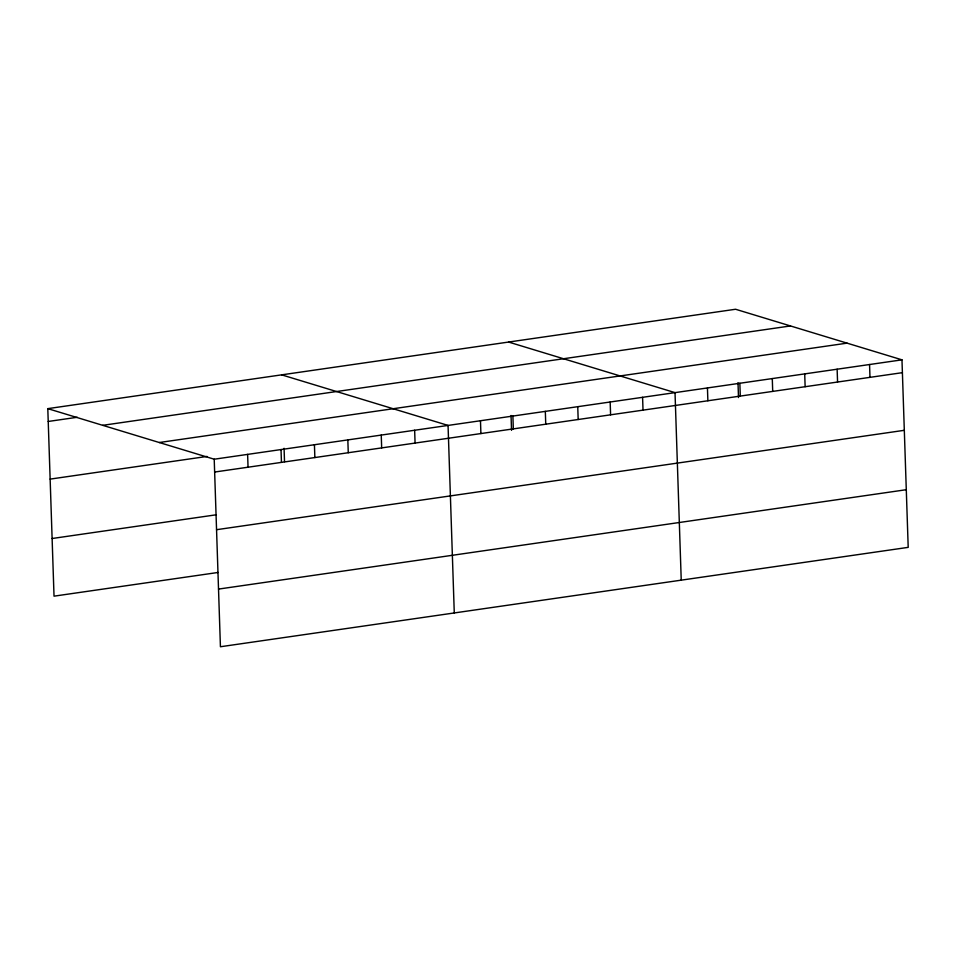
<?xml version="1.0" encoding="UTF-8"?>
<svg xmlns="http://www.w3.org/2000/svg" width="956" height="956" viewBox="0 0 956 956"><rect width="100%" height="100%" fill="white"/><g stroke="black" fill="none" stroke-linecap="round" stroke-linejoin="round"><path stroke-width="1.43" d="M47.8 408.642L735.57 309.254L901.974 359.838L908.2 547.358L220.43 646.746L214.216 459.215L47.8 408.642L54.026 596.162L218.147 572.453M48.23 421.465L77.269 417.27M102.71 425.324L790.481 325.948M159.294 442.52L847.064 343.144M50.142 479.111L206.998 456.442M214.216 459.215L901.974 359.838M214.634 472.037L902.404 372.661M52.114 538.515L216.235 514.794M216.546 529.696L904.316 430.308M218.518 589.087L906.288 489.711M508.604 342.057L675.02 392.629L681.234 580.161M281.638 374.848L448.053 425.42L454.279 612.951M869.554 364.523L869.984 377.345M837.133 369.207L837.564 382.03M804.713 373.892L805.131 386.714M772.281 378.576L772.711 391.398M739.86 383.26L740.291 396.083M738.008 382.711L738.498 397.553M707.44 387.945L707.87 400.767M642.587 397.314L643.018 410.136M610.167 401.998L610.597 414.82M577.747 406.682L578.177 419.505M545.326 411.367L545.745 424.189M512.894 416.051L513.324 428.885M511.042 415.502L511.532 430.355M480.474 420.736L480.904 433.57M414.653 430.248L415.071 443.082M381.241 435.076L381.671 447.898M347.841 439.903L348.259 452.726M314.428 444.731L314.859 457.554M284.075 448.292L284.518 461.664M281.028 449.559L281.446 462.381M247.616 454.387L248.046 467.209"/></g></svg>
